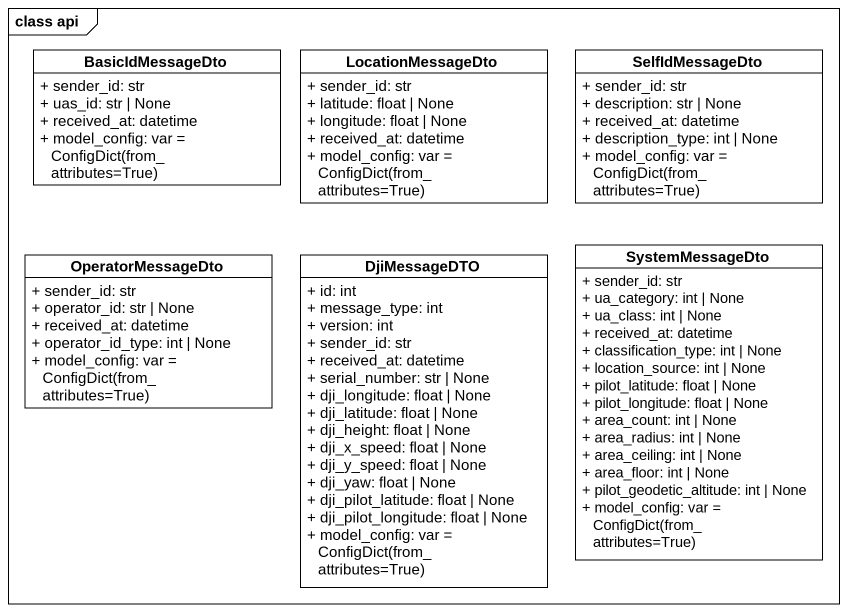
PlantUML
@startuml
mainframe class api
hide circle
hide empty members
skinparam classAttributeIconSize 0
class BasicIdMessageDto {
  + sender_id: str
  + uas_id: str | None
  + received_at: datetime
  {field} + model_config: var = ConfigDict(from_attributes=True)
}
class LocationMessageDto {
  + sender_id: str
  + latitude: float | None
  + longitude: float | None
  + received_at: datetime
  {field} + model_config: var = ConfigDict(from_attributes=True)
}
class SelfIdMessageDto {
  + sender_id: str
  + description: str | None
  + received_at: datetime
  + description_type: int | None
  {field} + model_config: var = ConfigDict(from_attributes=True)
}
class OperatorMessageDto {
  + sender_id: str
  + operator_id: str | None
  + received_at: datetime
  + operator_id_type: int | None
  {field} + model_config: var = ConfigDict(from_attributes=True)
}
class DjiMessageDTO {
  + id: int
  + message_type: int
  + version: int
  + sender_id: str
  + received_at: datetime
  + serial_number: str | None
  + dji_longitude: float | None
  + dji_latitude: float | None
  + dji_height: float | None
  + dji_x_speed: float | None
  + dji_y_speed: float | None
  + dji_yaw: float | None
  + dji_pilot_latitude: float | None
  + dji_pilot_longitude: float | None
  {field} + model_config: var = ConfigDict(from_attributes=True)
}
class SystemMessageDto {
  + sender_id: str
  + ua_category: int | None
  + ua_class: int | None
  + received_at: datetime
  + classification_type: int | None
  + location_source: int | None
  + pilot_latitude: float | None
  + pilot_longitude: float | None
  + area_count: int | None
  + area_radius: int | None
  + area_ceiling: int | None
  + area_floor: int | None
  + pilot_geodetic_altitude: int | None
  {field} + model_config: var = ConfigDict(from_attributes=True)
}
@enduml
